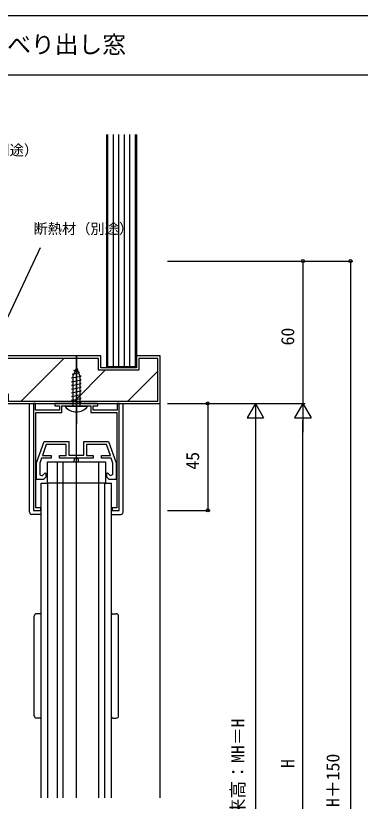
# Model space of a CAD drawing. Units: millimetres, scale not verified. Extents: x -437 to 438, y -344 to 341.
# Drawn here: x -185.3 to -40.3, y -24.5 to 306.3 of the extents above; entities that cross this region are included whole.
import ezdxf
from ezdxf.enums import TextEntityAlignment as Align

# ---------------------------------------------------------------- set-up
doc = ezdxf.new("R2010")
doc.units = ezdxf.units.MM
doc.header["$LTSCALE"] = 2
for name, color, linetype in [('0-1_USER1', 3, 'Continuous'), ('0-2_YKK_11', 7, 'Continuous'), ('0-4_YKK_12', 2, 'Continuous'), ('0-5_YKK_13', 4, 'Continuous'), ('0-7_YKK_D', 6, 'Continuous'), ('0-8_YKK_ZWAK', 7, 'Continuous'), ('0-9_YSS_K', 3, 'Continuous')]:
    doc.layers.add(name, color=color, linetype=linetype)
doc.styles.add('ＭＳ ゴシック', font='')
doc.styles.get('ＭＳ ゴシック').set_extended_font_data('MS Gothic')

msp = doc.modelspace()

# ---------------------------------------------------------------- linework, layer by layer
at = {"layer": '0-2_YKK_11'}
msp.add_lwpolyline([(-177.751, 143.013), (-177.751, 98.013), (-174.751, 98.013), (-174.751, 99.013), (-176.751, 99.013), (-176.751, 139.213), (-165.851, 139.213), (-165.851, 142.013), (-153.651, 142.013), (-153.651, 139.213), (-142.751, 139.213), (-142.751, 99.013), (-144.751, 99.013), (-144.751, 98.013), (-141.751, 98.013), (-141.751, 143.013), (-142.551, 143.013), (-142.551, 140.213), (-152.651, 140.213), (-152.651, 142.013), (-150.751, 142.013), (-150.751, 143.013), (-168.751, 143.013), (-168.751, 142.013), (-166.851, 142.013), (-166.851, 140.213), (-176.951, 140.213), (-176.951, 143.013)], close=True, dxfattribs=at)
for points in [[(-152.701, 120.013), (-166.801, 120.013), (-166.801, 121.113), (-164.051, 121.113), (-164.051, 125.813), (-172.486, 125.813), (-174.053, 121.113), (-170.301, 121.113), (-170.301, 120.013), (-174.419, 120.013), (-175.151, 117.819), (-175.151, 112.932), (-174.163, 112.523), (-172.921, 113.764), (-172.551, 113.611), (-172.551, 112.013), (-173.551, 111.013), (-176.551, 111.013), (-176.551, 118.013), (-173.334, 127.013), (-162.851, 127.013), (-162.851, 121.213), (-156.651, 121.213), (-156.651, 127.013), (-146.167, 127.013), (-142.951, 118.013), (-142.951, 111.013), (-145.951, 111.013), (-146.951, 112.013), (-146.951, 113.611), (-146.58, 113.764), (-145.518, 112.702), (-144.351, 113.185), (-144.351, 117.819), (-145.082, 120.013), (-149.201, 120.013), (-149.201, 121.113), (-145.449, 121.113), (-147.016, 125.813), (-155.451, 125.813)], [(-155.451, 125.813), (-155.451, 121.113), (-152.701, 121.113), (-152.701, 120.013)]]:
    msp.add_lwpolyline(points, dxfattribs=at)
at = {"layer": '0-4_YKK_12'}
for p, q in [((-159.751, -22.987), (-159.751, 162.813)), ((-171.951, 109.513), (-171.951, 118.513)), ((-167.751, 109.513), (-167.751, 118.513)), ((-165.251, 109.513), (-165.251, 118.513)), ((-160.701, 118.513), (-160.701, 119.013)), ((-158.801, 118.513), (-158.801, 119.013)), ((-150.251, 109.513), (-150.251, 118.513)), ((-174.501, 109.513), (-171.951, 109.513)), ((-174.501, -22.987), (-174.501, 109.513)), ((-147.551, 109.513), (-171.951, 109.513)), ((-147.751, 109.513), (-171.751, 109.513)), ((-171.751, -22.987), (-171.751, 109.513)), ((-167.751, -22.987), (-167.751, 109.513)), ((-165.251, -22.987), (-165.251, 109.513)), ((-150.251, -22.987), (-150.251, 109.513)), ((-147.751, -22.987), (-147.751, 109.513)), ((-147.551, 109.513), (-145.001, 109.513)), ((-145.001, -22.987), (-145.001, 109.513))]:
    msp.add_line(p, q, dxfattribs=at)
msp.add_lwpolyline([(-171.951, 118.513), (-147.551, 118.513), (-147.551, 109.513)], dxfattribs=at)
msp.add_arc((-159.751, 119.063), 0.95, 0, 180, dxfattribs=at)
at = {"layer": '0-5_YKK_13'}
for p, q in [((-159.751, 163.013), (-159.751, 134.513)), ((-159.751, 158.013), (-161.201, 154.513)), ((-160.818, 156.873), (-159.006, 157.653)), ((-160.292, 156.707), (-160.818, 156.873)), ((-159.751, 158.013), (-158.301, 154.513)), ((-161.751, 153.753), (-157.751, 154.533)), ((-161.201, 153.646), (-161.751, 153.753)), ((-161.751, 152.193), (-157.751, 152.973)), ((-161.201, 152.086), (-161.751, 152.193)), ((-160.917, 155.198), (-161.464, 155.313)), ((-161.201, 154.513), (-161.201, 142.013)), ((-157.751, 154.533), (-158.363, 154.662)), ((-158.301, 154.513), (-158.301, 142.013)), ((-157.751, 152.973), (-158.301, 153.081)), ((-161.751, 150.633), (-157.751, 151.413)), ((-161.201, 150.526), (-161.751, 150.633)), ((-161.751, 149.073), (-157.751, 149.853)), ((-161.201, 148.966), (-161.751, 149.073)), ((-157.751, 151.413), (-158.301, 151.521)), ((-157.751, 149.853), (-158.301, 149.961)), ((-161.751, 147.513), (-157.751, 148.293)), ((-161.201, 147.406), (-161.751, 147.513)), ((-161.751, 145.953), (-157.751, 146.733)), ((-161.201, 145.846), (-161.751, 145.953)), ((-157.751, 148.293), (-158.301, 148.401)), ((-157.751, 146.733), (-158.301, 146.841)), ((-179.451, 97.313), (-179.451, 143.013)), ((-179.451, 143.013), (-140.051, 143.013)), ((-161.751, 144.393), (-157.751, 145.173)), ((-161.201, 144.286), (-161.751, 144.393)), ((-161.751, 142.833), (-157.751, 143.613)), ((-161.201, 142.726), (-161.751, 142.833)), ((-157.751, 145.173), (-158.301, 145.281)), ((-157.751, 143.613), (-158.301, 143.721)), ((-140.051, 97.313), (-140.051, 143.013)), ((-164.451, 142.013), (-155.051, 142.013)), ((-164.451, 141.725), (-164.451, 142.013)), ((-155.051, 141.725), (-164.451, 141.725)), ((-155.051, 141.725), (-155.051, 142.013)), ((-174.751, 96.313), (-178.451, 96.313)), ((-144.751, 96.313), (-141.051, 96.313)), ((-177.501, 11.513), (-177.501, 53.513)), ((-175.001, 54.513), (-176.501, 54.513)), ((-144.501, 54.513), (-143.001, 54.513)), ((-142.001, 11.513), (-142.001, 53.513)), ((-175.001, 10.513), (-176.501, 10.513)), ((-144.501, 10.513), (-143.001, 10.513))]:
    msp.add_line(p, q, dxfattribs=at)
msp.add_lwpolyline([(-161.464, 155.313), (-158.36, 156.093), (-159.046, 156.311)], dxfattribs=at)
for centre, radius, start, end in [((-159.751, 145.613), 6.1, 219.60193, 320.39807), ((-178.451, 97.313), 1, 180, 270), ((-141.051, 97.313), 1, 270, 0), ((-176.501, 53.513), 1, 90, 180), ((-175.001, 54.013), 0.5, 0, 90), ((-144.501, 54.013), 0.5, 90, 180), ((-143.001, 53.513), 1, 0, 90), ((-176.501, 11.513), 1, 180, 270), ((-175.001, 11.013), 0.5, 270, 0), ((-144.501, 11.013), 0.5, 180, 270), ((-143.001, 11.513), 1, 270, 0)]:
    msp.add_arc(centre, radius, start, end, dxfattribs=at)
at = {"layer": '0-7_YKK_D'}
for p, q in [((-121.451, 203.013), (-43.449, 203.013)), ((-121.451, 203.013), (-63.449, 203.013)), ((-64.449, 203.013), (-64.449, 143.013)), ((-44.449, 203.013), (-44.449, -246.987)), ((-121.451, 143.014), (-103.449, 143.014)), ((-121.451, 143.013), (-63.449, 143.013)), ((-121.451, 143.013), (-63.449, 143.013)), ((-121.451, 143.013), (-83.449, 143.013)), ((-104.449, 143.014), (-104.449, 98.014)), ((-84.449, 143.013), (-87.949, 136.951)), ((-84.449, 143.013), (-80.949, 136.951)), ((-84.449, 143.013), (-84.449, 130.889)), ((-64.449, 143.013), (-67.949, 136.951)), ((-64.449, 143.013), (-60.949, 136.951)), ((-64.449, 143.013), (-64.449, 130.889)), ((-87.949, 136.951), (-80.949, 136.951)), ((-84.449, 136.013), (-84.449, -149.987)), ((-67.949, 136.951), (-60.949, 136.951)), ((-64.449, -149.987), (-64.449, 136.013)), ((-121.451, 98.014), (-103.449, 98.014))]:
    msp.add_line(p, q, dxfattribs=at)
msp.add_lwpolyline([(-189.451, 177.653), (-188.366, 179.961), (-174.85, 208.726)], dxfattribs=at)
for centre in [(-64.449, 203.013), (-44.449, 203.013), (-104.449, 143.014), (-104.449, 98.014)]:
    msp.add_circle(centre, 0.637, dxfattribs=at)
at = {"layer": '0-8_YKK_ZWAK'}
for p, q in [((438.2, 306.3), (-436.8, 306.3)), ((438.2, 281.3), (-436.8, 281.3))]:
    msp.add_line(p, q, dxfattribs=at)
at = {"layer": '0-9_YSS_K'}
for p, q in [((-144.151, 158.513), (-144.151, 256.3)), ((-141.851, 158.513), (-141.851, 256.3)), ((-139.551, 158.513), (-139.551, 256.3)), ((-137.251, 158.513), (-137.251, 256.3)), ((-183.033, 144.013), (-165.033, 162.013)), ((-160.582, 144.013), (-147.582, 157.013)), ((-138.131, 144.013), (-125.451, 156.694)), ((-124.451, -22.987), (-124.451, 143.013))]:
    msp.add_line(p, q, dxfattribs=at)
for points in [[(-134.451, 256.3), (-134.451, 158.013), (-146.951, 158.013), (-146.951, 256.3)], [(-134.951, 256.3), (-134.951, 158.513), (-146.451, 158.513), (-146.451, 256.3)]]:
    msp.add_lwpolyline(points, dxfattribs=at)
for points in [[(-204.451, 163.013), (-204.451, 146.013), (-189.451, 146.013), (-189.451, 143.013), (-124.451, 143.013), (-124.451, 163.013), (-134.451, 163.013), (-134.451, 158.013), (-149.451, 158.013), (-149.451, 163.013)], [(-203.451, 162.013), (-203.451, 147.013), (-188.451, 147.013), (-188.451, 144.013), (-125.451, 144.013), (-125.451, 162.013), (-133.451, 162.013), (-133.451, 157.013), (-150.451, 157.013), (-150.451, 162.013)]]:
    msp.add_lwpolyline(points, close=True, dxfattribs=at)

# ---------------------------------------------------------------- texts
at = {"layer": '0-1_USER1', "style": 'ＭＳ ゴシック'}
msp.add_text('ビューネットA型 たてすべり出し窓', height=7.331, dxfattribs=at).set_placement((-298.822, 288.317), align=Align.BOTTOM_LEFT)
at = {"layer": '0-7_YKK_D', "style": 'ＭＳ ゴシック'}
for s, p in [('埋め込みアンカー（別途）', (-247.83, 246.164)), ('断熱材（別途）', (-177.825, 213.084))]:
    msp.add_text(s, height=4.399, dxfattribs=at).set_placement(p, align=Align.BOTTOM_LEFT)
for s, p in [('60', (-66.449, 167.452)), ('45', (-106.449, 115.144)), ('網戸出来高：MH＝H', (-87.429, -53.35)), ('躯体開口高＝H＋150', (-47.429, -71.908)), ('H', (-66.449, -10.481))]:
    msp.add_text(s, height=5.499, rotation=90, dxfattribs=at).set_placement(p, align=Align.BOTTOM_LEFT)

doc.saveas('drawing.dxf')
